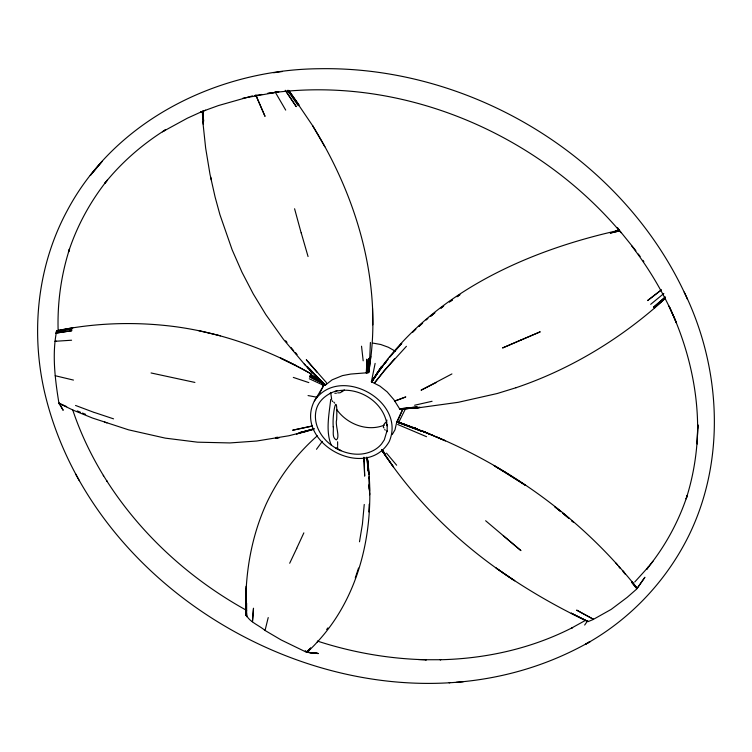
<?xml version="1.0" encoding="UTF-8"?>
<svg xmlns="http://www.w3.org/2000/svg" width="752" height="752" viewBox="0 0 752 752"><rect width="100%" height="100%" fill="white"/><g stroke="black" fill="none" stroke-linecap="round" stroke-linejoin="round"><path stroke-width="1.13" d="M387.158 431.733L387.186 424.711M369.213 504.216L368.837 511.933M697.743 424.833L697.217 443.812L697.743 424.833C697.612 449.912 693.823 474.963 686.134 498.849L687.328 495.22C678.473 522.217 664.542 547.484 646.476 569.405L648.656 566.67L634.754 582.001M245.744 601.826L246.346 586.015L245.772 601.515C246.083 568.55 252.211 535.471 265.635 505.269L265.907 504.62C277.977 478.413 295.668 454.904 317.297 435.831M369.758 357.783L370.407 342.451M305.65 365.651L283.56 339.472L265.832 314.599L253.245 293.9L242.003 272.262L232.142 249.796L219.932 214.696L215.1 197.033L209.996 174.295L205.663 148.144L202.814 121.467L202.373 111.428L205.606 110.234M252.493 95.889L218.456 105.553L202.166 111.475L202.307 112.405L202.175 111.456L187.351 118.196L162.46 131.788L165.562 129.767C142.598 144.111 121.871 162.075 104.885 183.187L107.273 180.198C90.202 201.677 76.911 226.117 68.432 252.221L69.541 248.931C61.053 275.317 57.255 303.169 58.148 330.871M370.952 356.514C380.277 275.533 355.207 194.016 312.569 125.612L324.817 146.706M362.473 523.495L364.241 504.46M304.287 364.062L324.939 385.447L332.102 379.854L342.48 375.605L350.817 374.054L368.386 372.663L369.815 357.717M202.307 112.405L202.42 111.39M337.667 392.901L340.111 392.779L344.35 389.95M387.148 424.852L387.111 425.341L387.224 424.513M359.494 541.788L362.52 523.533M387.083 430.539L384.31 439.873L381.555 443.953A37.393 30.183 28.7 0 1 368.988 452.394A36.575 29.516 28.7 0 1 352.425 453.86C337.272 451.764 323.181 441.715 317.466 427.333A38.042 30.71 28.7 0 1 315.765 411.946C317.429 400.938 326.876 393.672 336.952 390.702M632.225 582.039A175.348 125.838 16.2 0 1 636.803 587.801L637.339 588.421L636.812 587.744L636.869 588.891L627.159 597.379L611.179 609.393L593.055 619.554L588.384 621.519L587.472 621.453L587.726 620.767M375.126 363.395L371.394 381.753L379.901 386.096L387.13 391.848L393.841 399.632L399.82 409.144L419.296 407.687L458.194 402.32L497.175 393.531L516.154 387.675M59.239 403.016L63.177 410.291L59.135 403.561M268.22 617.561L265.042 630.467L281.173 639.961L306.393 652.2L318.218 653.526L307.004 652.21L305.237 650.659M322.044 382.514L325.061 385.231M634.444 248.921L617.354 227.781L619.291 230.3M355.264 577.95L358.535 568.08M330.739 399.331C329.15 413.929 325.409 431.3 331.294 445.146M314.364 400.985C293.355 442.514 365.895 481.957 389.216 441.584C406.823 400.835 338.861 363.836 314.364 400.985L324.488 384.244L309.674 376.827L324.488 384.244M319.703 393.155L323.492 385.767M296.711 548.302L303.855 532.867M289.689 563.248L296.749 548.34M308.64 650.828L307.051 652.454L307.446 652.078M405.384 408.985L398.447 422.953M392.215 434.571L394.969 429.862L396.84 421.693L402.818 409.126L397.103 422.229M307.051 652.454L312.4 647.171A179.991 124.014 34.5 0 0 316.028 643.383C361.383 595.481 375.577 525.808 367.813 461.625M371.714 381.687L374.844 376.62M372.456 380.174L381.941 366.553M373.659 378.35L371.366 381.79L372.513 380.061M376 374.947L379.487 369.937M584.652 625.053L587.538 621.03M316.479 449.292L322.317 441.368M378.275 371.657L379.516 369.975M377.072 373.349L378.303 371.667M378.388 371.516L379.619 369.852M380.841 368.132C436.649 291.268 528.665 250.303 619.225 230.262L617.411 227.818M382.965 365.754L376.216 375.041L383.003 365.735M384.291 364.071L388.239 359.061M326.659 629.527L327.9 627.901M646.476 569.405L652.962 561.283M389.574 357.426L399.312 346.24M394.509 358.817L383.576 371.488L406.428 346.296M326.443 383.727L324.986 385.362L323.529 383.915M317.212 641.973L318.416 640.648M401.69 343.514L399.462 345.929L401.681 343.523M246.271 614.882C249.156 621.791 259.224 625.401 265.042 630.467M386.904 420.086L386.208 423.188M412.622 332.365L415.856 329.235M307.079 652.322L318.218 653.526L307.032 652.238M665.435 298.206L654.522 307.935L665.21 298.365M655.744 306.402L664.401 298.807M665.219 297.087L653.46 307.295L665.191 297.106M426.13 320.014L427.888 318.491M384.056 428.01C382.27 428.132 384.178 421.834 386.819 422.098M650.687 304.334L663.847 293.506M654.738 307.878C613.98 342.818 566.905 370.548 515.985 387.731M313.321 429.542L288.843 435.765L256.817 441.01L229.896 442.937L197.522 442.176L165.29 438.134L128.517 429.824L92.524 418.046L73.724 410.413L59.154 403.495M434.929 312.841L430.529 316.282L433.19 314.251M441.086 308.019L443.718 305.961M441.104 308.057L442.862 306.684M661.046 290.131L647.585 300.574L661.469 289.84M342.057 391.726L342.818 391.2M368.386 372.663L368.875 371.432M452.196 300.029L449.348 301.994L452.215 300.067M585.235 620.503L571.529 628.089L572.639 627.516C531.767 648.506 485.877 658.752 440.08 659.748L440.738 659.73L425.651 659.739L426.234 659.758C389.404 658.94 352.735 652.548 317.711 641.174M436.395 382.43L421.064 390.194L451.924 373.932M200.568 112.283L202.288 111.428L200.568 112.283L202.26 111.456L202.203 112.49M384.197 425.162C367.305 432.052 346.804 424.09 336.68 409.455M330.579 393.146L330.09 393.249M636.925 588.412L631.868 582.076L637.076 588.365L644.915 577.254L637.226 588.318L636.812 587.744M305.895 431.46L307.784 430.896L305.914 431.422M302.031 432.569L307.756 430.99M308.922 430.266L313.18 429.063M298.356 433.387L296.448 433.923L300.189 433.114M300.236 432.955L298.328 433.481L302.05 432.494M300.33 432.475L304.626 431.385M305.829 431.526L307.7 431.056M312.296 426.027L292.631 430.219L312.296 425.999M617.373 227.79L619.187 230.244L615.615 231.052L619.225 230.262L615.662 231.033M414.606 405.234L432.08 401.277M618.398 230.394L619.15 230.244M242.858 98.239L278.851 91.847L267.533 93.455C398.983 74.288 536.12 131.995 621.067 232.706M335.223 391.444C357.867 385.456 384.639 402.019 387.12 425.811M310.943 373.735C269.31 350.141 223.607 333.305 176.09 326.782L175.677 326.725C136.14 321.508 95.748 322.683 56.682 330.777C51.841 354.521 55.15 379.863 59.013 403.721M72.972 327.778L56.682 330.777L57.171 331.303M64.108 329.78L66.261 329.414M68.404 329.047L70.556 328.68M687.535 299.456C624.912 158.634 472.077 65.781 318.839 68.733C218.23 69.682 114.962 120.01 66.966 211.105C37.224 266.368 30.569 332.346 44.8 393.127C97.873 617.148 385.983 758.063 590.16 641.559L585.676 644.144C630.195 619.394 666.667 580.741 689.095 535.029C726.037 459.058 720.801 367.155 684.217 292.077M275.458 437.561L277.638 437.213M254.392 95.598L261.752 94.451M273.653 72.747L282.508 71.487M406.39 408.646L418.375 407.499L399.82 409.144L419.296 407.687M335.871 448.154L336.332 448.305M456.257 682.337L463.307 681.726M406.277 408.43L412.021 407.979M406.183 408.345L411.964 407.932M449.151 682.807L449.809 682.76M71.6 340.224L54.981 341.295L56.4 341.211M334.772 393.23L336.388 393.258M336.727 448.361L337.61 447.769L337.62 446.528M418.403 659.523L426.234 659.758M373.03 343.119L380.785 344.51L388.342 347.245L395.383 351.24M308.057 395.571L317.156 397.263M198.622 330.617L220.477 335.815M194.909 382.43L151.058 372.964M55.206 375.727L73.461 380.08M94.414 412.472L113.552 418.845M293.308 377.41L308.846 382.608M404.943 424.579L406.992 425.275M104.547 422.06L106.925 422.887M404.99 424.438L396.868 421.646L409.06 425.952M396.84 421.693L425.331 432.287L421.261 430.699M400.882 423.113L406.917 425.359L404.886 424.589M398.804 422.436L400.778 423.169M413.139 427.418L417.238 429.016L415.198 428.198M413.121 427.559L409.032 426.017L413.064 427.578M75.538 405.45L94.395 412.538M415.057 428.386L417.125 429.166L415.113 428.377M417.106 429.035L413.036 427.474L433.462 435.605M429.401 433.913L423.329 431.375M77.277 410.93L80.408 412.209M82.494 413.055L85.625 414.343M397.639 424.448L426.534 436.696M435.493 436.48C512.159 468.646 581.371 519.153 633.739 583.872M321.621 384.432L323.736 385.4L309.326 378.773M66.665 406.635L59.154 403.175M587.472 621.453C555.568 606.3 524.915 588.506 496.132 568.033L514.744 580.788C462.358 546.77 416.317 502.665 381.922 450.41M336.351 448.333L340.994 450.702L336.492 448.324M296.119 365.792L311.121 373.829M246.665 610.408C190.51 579.416 141.395 535.048 106.784 480.904L107.104 481.412L103.306 475.349L103.626 475.847C90.936 455.045 80.361 432.908 72.671 409.765M310.444 374.186L320.427 379.901M503.332 535.772L520.929 550.605L485.632 520.741M384.667 429.552L385.268 430.125M319.064 379.375L323.661 383.858L320.578 380.888M319.045 379.516L317.523 378.021L321.922 382.533M323.586 383.858L325.043 385.306M309.993 370.351L311.478 371.892M323.567 383.999L324.939 385.447M309.081 368.442L313.434 373.133L309.824 369.213M310.181 370.181L307.305 367.042M326.443 382.627L306.29 359.757L317.222 372.428M334.687 403.166L333.756 401.991M307.239 367.173L308.668 368.753M615.85 562.994L617.542 564.912M618.849 566.801L620.315 568.493M623.258 571.877L625.457 574.415M622.581 570.505L624.226 572.422M290.986 347.443L293.665 350.761M386.5 453.136L396.633 465.206M631.708 582.452L636.728 588.628M285.666 340.759L286.991 342.433M643.853 261.602L642.951 260.352M634.641 249.128L635.882 250.773M631.642 245.866C649.794 269.507 665.031 295.423 676.471 322.946L669.017 306.092C687.008 344.275 697.649 386.208 697.649 428.527M638.316 254.026L640.14 256.488M288.674 90.296L312.616 125.669M289.003 90.86L299.108 104.96M384.488 454.274L393.559 467.058L382.016 450.495M287.443 90.306L289.135 92.722M289.294 91.622L292.556 96.275M293.863 98.136L297.783 103.729M287.725 90.71L298.234 105.712M382.514 450.288L385.146 454.067L382.542 450.316M381.696 449.931L384.648 454.255L381.602 449.715M285.252 90.287L296.232 106.624L285.384 90.484M382.721 451.031L384.516 453.757L382.693 450.946M275.072 91.838L285.704 110.102M75.529 473.845L79.317 480.688M332.093 400.572L332.469 401.577M301.232 232.923L308.057 256.535M294.587 208.755L301.157 232.923M210.701 177.077L211.321 179.925M331.67 399.303L330.645 392.422M203.002 111.531L203.595 121.269L202.927 111.522M361.533 346.202L363.178 360.8M368.33 467.189L368.536 469.098M367.418 458.118L367.794 461.878L367.615 459.989M367.361 459.04L367.935 463.702M368.01 463.486L368.189 465.366M367.972 465.14L367.474 459.585M368.348 467.246L368.884 474.794M368.142 466.983L368.659 473.826M203.04 121.335L203.303 124.334M368.442 469.276L367.982 463.74M369.053 476.505L369.185 478.328M368.405 469.239L368.536 471.081M337.648 445.56L337.61 441.762M368.931 477.999L369.251 489.101M369.213 485.256L369.307 489.345M372.522 308.311L372.757 324.845M246.289 606.638L246.205 600.792L246.224 611.075M369.683 493.021L369.683 494.788M369.486 487.55L369.495 491.15L369.382 483.94L369.429 487.531M246.628 603.207L246.637 616.715L246.637 613.585M333.23 426.769C333.907 430.962 331.594 437.373 336.21 439.901C340.59 437.767 334.847 424.72 336.652 419.701C337.883 388.587 332.064 412.209 333.23 426.769M366.807 359.334L366.403 373.189L366.807 359.334M368.01 366.525L367.606 372.983L368.574 358.46L368.01 366.525M253.49 608.33L252.475 621.641L253.49 608.33M370.774 356.871L368.875 372.212L370.774 356.871M371.873 381.743L376.197 375.389L371.873 381.743M381.631 366.365L371.535 381.687L381.631 366.365M374.928 382.439L374.44 383.078L383.623 371.554L374.928 382.439M386.218 361.552L384.244 364.081L386.208 361.571M92.759 172.471L90.278 175.46L102.103 161.407L92.759 172.471M310.548 648.102L306.393 652.2L310.548 648.102M422.605 323.05L419.231 326.142L422.605 323.05M459.792 294.784L456.943 296.749L459.81 294.822M521.145 339.932L502.562 347.969L540.246 331.801L521.145 339.932M395.289 400.854L394.791 401.06L405.798 396.934L395.289 400.854M314.12 428.837L300.161 432.56L314.129 428.837M619.357 230.949L610.342 233.054L619.357 230.949M279.368 437.57L275.552 438.162L279.368 437.57M60.423 330.824L56.193 331.557L72.164 328.831L60.423 330.824M71.769 330.72L55.789 333.127L71.769 330.72M417.125 406.935L399.462 408.862L417.125 406.935M420.058 407.349L415.461 407.716L420.058 407.349M397.141 422.107L420.941 430.999L397.141 422.107M429.279 433.885L421.176 430.633L445.428 440.822L429.279 433.885M295.846 365.566L280.59 358.074L295.837 365.585M588.12 621.556L571.323 613.2L588.12 621.556M320.982 381.292L309.974 375.398L320.972 381.302M592.087 618.52L576.643 610.126L593.497 619.338L592.087 618.52M504.855 472.04L494.224 465.732L525.535 485.36L504.855 472.04M560.785 511.595L554.863 506.829L560.776 511.604M564.16 514.312L562.468 512.958L569.067 518.466L564.15 514.34M573.165 521.935L571.529 520.553L573.165 521.935M324.958 384.968L307.681 367.108L324.958 384.968M296.852 354.427L295.386 352.679L296.852 354.436M256.122 95.777L255.802 95.062L265.033 116.363L256.122 95.777M367.54 463.486L366.863 457.084L368.142 470.865L367.54 463.486M368.471 470.677L367.803 463.298L368.649 473.816L368.433 470.686M364.194 461.653L363.912 457.207L364.664 476.119L364.194 461.653M246.026 615.597L245.782 601.938L246.026 615.597"/></g></svg>
